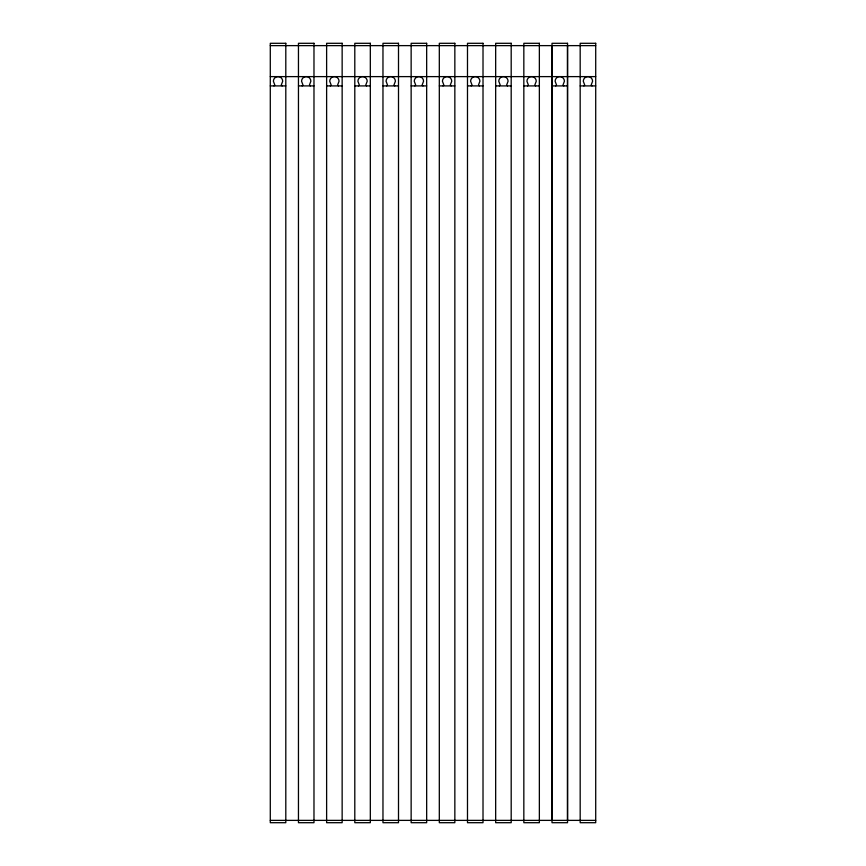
<?xml version="1.0" encoding="UTF-8"?>
<svg xmlns="http://www.w3.org/2000/svg" width="866" height="866" viewBox="0 0 866 866"><rect width="100%" height="100%" fill="white"/><g stroke="black" fill="none" stroke-linecap="round" stroke-linejoin="round"><path stroke-width="1.3" d="M273.948 85.907L274.814 84.998L273.396 81.263A4.644 4.644 0 0 1 278.04 76.619A4.644 4.644 0 0 1 282.695 81.263L281.277 84.998L282.132 85.907M302.126 85.907L302.981 84.998L301.563 81.263A4.644 4.644 0 0 1 306.218 76.619A4.644 4.644 0 0 1 310.862 81.263L309.443 84.998L310.309 85.907M330.292 85.907L331.158 84.998L329.74 81.263A4.644 4.644 0 0 1 334.384 76.619A4.644 4.644 0 0 1 339.039 81.263L337.621 84.998L338.476 85.907M358.47 85.907L359.325 84.998L357.907 81.263A4.644 4.644 0 0 1 362.562 76.619A4.644 4.644 0 0 1 367.206 81.263L365.788 84.998L366.654 85.907M386.647 85.907L387.503 84.998L386.084 81.263A4.644 4.644 0 0 1 390.728 76.619A4.644 4.644 0 0 1 395.383 81.263L393.965 84.998L394.82 85.907M414.814 85.907L415.669 84.998L414.262 81.263A4.644 4.644 0 0 1 418.906 76.619A4.644 4.644 0 0 1 423.55 81.263L422.143 84.998L422.998 85.907M442.991 85.907L443.847 84.998L442.429 81.263A4.644 4.644 0 0 1 447.083 76.619A4.644 4.644 0 0 1 451.727 81.263L450.309 84.998L451.164 85.907M471.158 85.907L472.024 84.998L470.606 81.263A4.644 4.644 0 0 1 475.25 76.619A4.644 4.644 0 0 1 479.905 81.263L478.487 84.998L479.342 85.907M499.336 85.907L500.191 84.998L498.773 81.263A4.644 4.644 0 0 1 503.427 76.619A4.644 4.644 0 0 1 508.071 81.263L506.653 84.998L507.519 85.907M527.502 85.907L528.368 84.998L526.95 81.263A4.644 4.644 0 0 1 531.594 76.619A4.644 4.644 0 0 1 536.249 81.263L534.831 84.998L535.686 85.907M555.68 85.907L556.535 84.998L555.117 81.263A4.644 4.644 0 0 1 559.772 76.619A4.644 4.644 0 0 1 564.415 81.263L562.997 84.998L563.863 85.907M583.857 85.907L584.712 84.998L583.294 81.263A4.644 4.644 0 0 1 587.938 76.619A4.644 4.644 0 0 1 592.593 81.263L591.175 84.998L592.03 85.907M270.289 45.627L595.689 45.627M270.289 76.619L426.657 76.619M426.916 76.619L439.073 76.619M439.333 76.619L595.689 76.619M270.289 85.907L285.791 85.907M298.467 85.907L313.957 85.907M326.644 85.907L342.135 85.907M354.811 85.907L370.312 85.907M382.989 85.907L398.479 85.907M411.155 85.907L426.657 85.907M439.333 85.907L454.823 85.907M467.499 85.907L483.001 85.907M495.677 85.907L511.167 85.907M523.854 85.907L539.345 85.907M552.021 85.907L567.522 85.907M580.198 85.907L595.689 85.907M270.289 820.373L595.689 820.373M567.522 45.627L567.522 820.373M552.021 45.627L552.021 820.373M285.802 43.3L270.289 43.3L270.289 822.7L285.802 822.7L285.802 43.3M313.979 43.3L298.456 43.3L298.456 822.7L313.979 822.7L313.979 43.3M342.146 43.3L326.623 43.3L326.623 822.7L342.146 822.7L342.146 43.3M370.323 43.3L354.8 43.3L354.8 822.7L370.323 822.7L370.323 43.3M398.501 43.3L382.967 43.3L382.967 822.7L398.501 822.7L398.501 43.3M426.667 43.3L411.144 43.3L411.144 822.7L426.667 822.7L426.667 43.3M454.845 43.3L439.311 43.3L439.311 822.7L454.845 822.7L454.845 43.3M483.012 43.3L467.488 43.3L467.488 822.7L483.012 822.7L483.012 43.3M511.189 43.3L495.666 43.3L495.666 822.7L511.189 822.7L511.189 43.3M539.356 43.3L523.833 43.3L523.833 822.7L539.356 822.7L539.356 43.3M567.533 43.3L552.01 43.3L552.01 822.7L567.533 822.7L567.533 43.3M595.711 43.3L580.177 43.3L580.177 822.7L595.711 822.7L595.711 43.3"/></g></svg>
